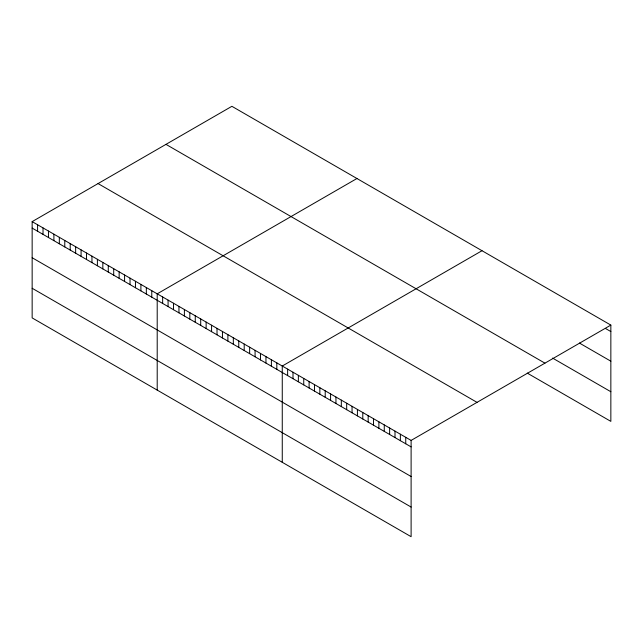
<?xml version="1.0" encoding="UTF-8"?>
<svg xmlns="http://www.w3.org/2000/svg" width="643" height="643" viewBox="0 0 643 643"><rect width="100%" height="100%" fill="white"/><g stroke="black" fill="none" stroke-linecap="round" stroke-linejoin="round"><path stroke-width="0.96" d="M32.15 221.626L411.11 440.415L411.11 536.688L32.15 317.899L32.15 221.626L231.89 106.312L610.85 325.101L610.85 421.374L527.252 373.109M356.945 178.513L157.205 293.827L157.205 390.1M482.001 250.714L282.261 366.028L282.261 462.301M411.11 440.415L610.85 325.101M605.481 328.469L610.85 331.563M579.407 343.049L610.85 361.197M552.562 358.079L610.85 391.732M165.974 144.362L544.934 363.158M98.066 183.577L477.026 402.365M32.15 228.096L411.11 446.885M32.15 257.73L411.11 476.519M32.15 288.265L411.11 507.054M405.741 437.32L405.741 443.783M400.372 434.218L400.372 440.688M395.003 431.123L395.003 437.586M389.634 428.021L389.634 434.483M384.265 424.919L384.265 431.389M378.896 421.824L378.896 428.286M373.527 418.722L373.527 425.184M368.158 415.619L368.158 422.089M362.789 412.525L362.789 418.987M357.42 409.422L357.42 415.892M352.051 406.328L352.051 412.79M346.681 403.225L346.681 409.687M341.32 400.123L341.32 406.593M335.951 397.028L335.951 403.491M330.582 393.926L330.582 400.388M325.213 390.823L325.213 397.294M319.844 387.729L319.844 394.191M314.475 384.627L314.475 391.097M309.106 381.524L309.106 387.994M303.737 378.43L303.737 384.892M298.368 375.327L298.368 381.797M292.999 372.233L292.999 378.695M287.63 369.13L287.63 375.592M276.828 362.893L276.828 369.355M271.386 359.75L271.386 366.221M265.953 356.616L265.953 363.078M260.511 353.473L260.511 359.935M255.078 350.339L255.078 356.801M249.637 347.196L249.637 353.658M244.203 344.053L244.203 350.523M238.762 340.919L238.762 347.381M233.329 337.776L233.329 344.246M227.887 334.641L227.887 341.103M222.454 331.499L222.454 337.969M217.012 328.364L217.012 334.826M211.579 325.221L211.579 331.684M206.138 322.079L206.138 328.549M200.704 318.944L200.704 325.406M195.263 315.801L195.263 322.272M189.83 312.667L189.83 319.129M184.388 309.524L184.388 315.994M178.955 306.389L178.955 312.852M173.522 303.247L173.522 309.709M168.08 300.112L168.08 306.574M162.647 296.97L162.647 303.432M151.772 290.692L151.772 297.154M146.331 287.55L146.331 294.02M140.897 284.415L140.897 290.877M135.456 281.272L135.456 287.743M130.023 278.138L130.023 284.6M124.581 274.995L124.581 281.457M119.148 271.852L119.148 278.323M113.707 268.718L113.707 275.18M108.273 265.575L108.273 272.045M102.832 262.44L102.832 268.903M97.398 259.298L97.398 265.768M91.957 256.163L91.957 262.625M86.524 253.02L86.524 259.483M81.082 249.878L81.082 256.348M75.649 246.743L75.649 253.205M70.208 243.601L70.208 250.071M64.774 240.466L64.774 246.928M59.333 237.323L59.333 243.793M53.899 234.189L53.899 240.651M48.458 231.046L48.458 237.516M43.025 227.911L43.025 234.374M37.583 224.769L37.583 231.231"/></g></svg>
